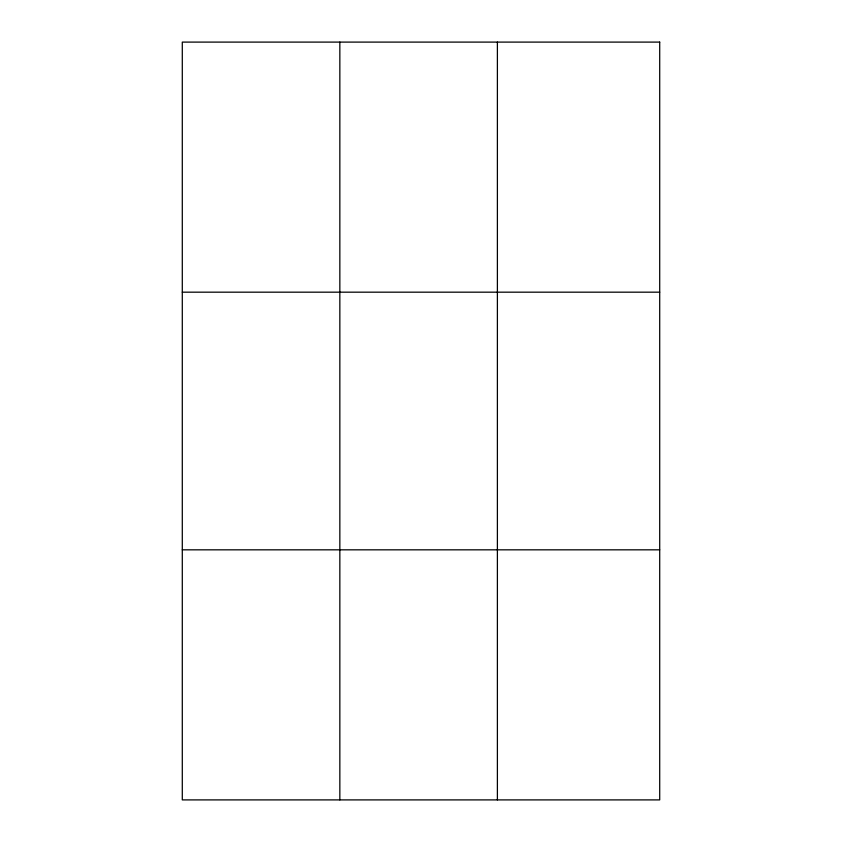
<?xml version="1.0" encoding="UTF-8"?>
<svg xmlns="http://www.w3.org/2000/svg" width="842" height="842" viewBox="0 0 842 842"><rect width="100%" height="100%" fill="white"/><g stroke="black" fill="none" stroke-linecap="round" stroke-linejoin="round"><path stroke-width="1.26" d="M339.842 799.9L339.842 42.1M497.39 799.9L497.39 42.1M182.293 292.174L659.707 292.174M182.293 549.826L659.707 549.826M659.707 42.1L659.707 799.9L182.293 799.9L182.293 42.1L659.707 42.1"/></g></svg>
